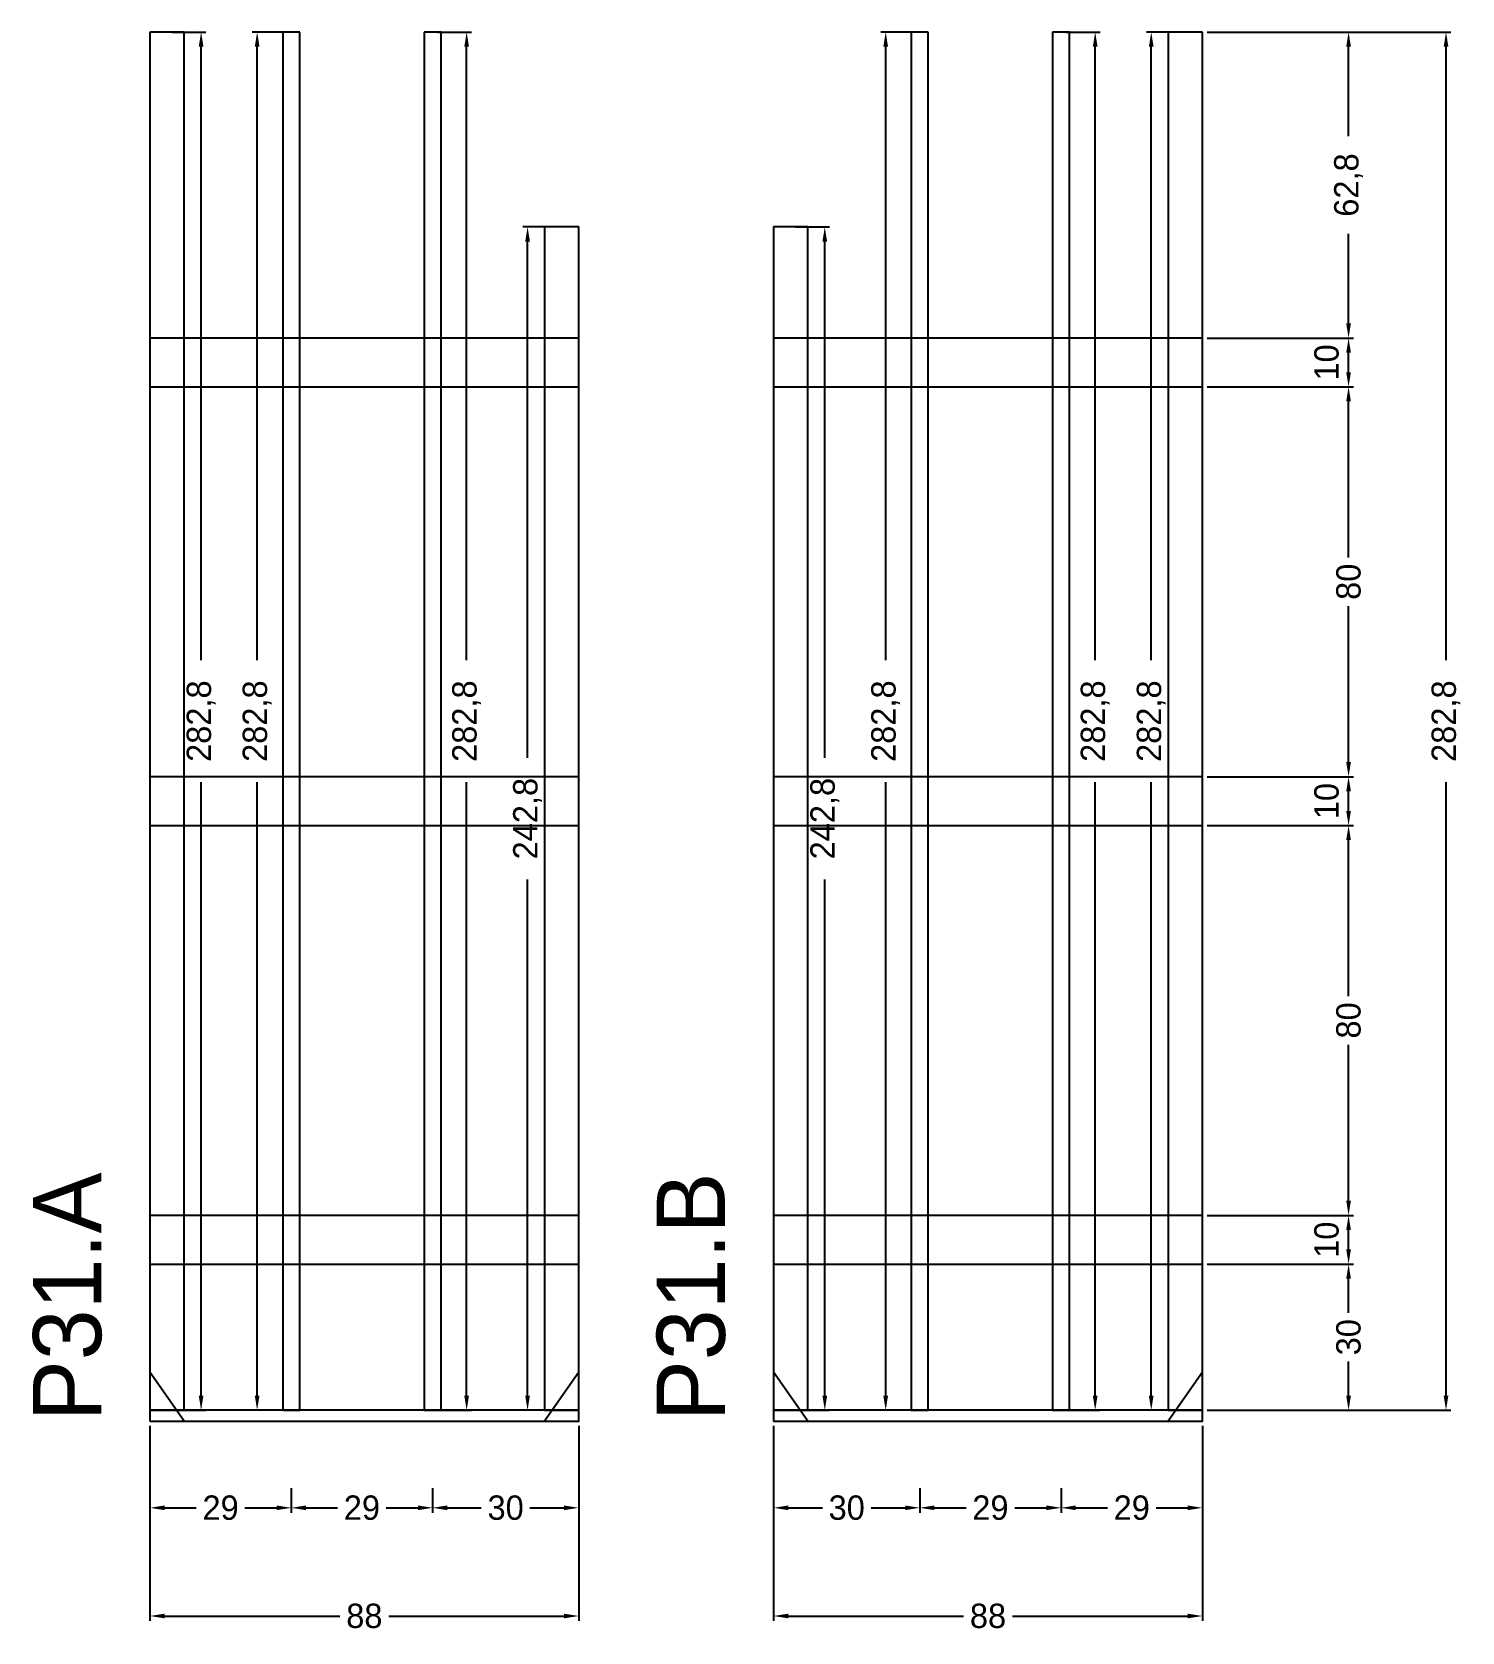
# Model space of a CAD drawing. Header units: centimetres. Extents: x -24 to 269, y -43 to 285.
import ezdxf

# ---------------------------------------------------------------- set-up
doc = ezdxf.new("R2010")
doc.units = ezdxf.units.CM
for name, color, linetype in [('COTA', 241, 'Continuous'), ('NOMENCLATURA', 7, 'Continuous'), ('SARR_2.2x10', 60, 'Continuous'), ('SARR_2.2x7', 40, 'Continuous'), ('SARR_3.5x7', 81, 'Continuous')]:
    doc.layers.add(name, color=color, linetype=linetype)
doc.dimstyles.new('PAINEL-NOVA', dxfattribs={"dimtxt": 5, "dimasz": 3, "dimexe": 1, "dimexo": 1, "dimgap": 1, "dimtad": 1, "dimcen": 2.5, "dimazin": 3, "dimtfac": 1, "dimtmove": 0, "dimatfit": 3})

# ---------------------------------------------------------------- blocks, each defined once
blk = doc.blocks.new('_CLOSEDFILLED')
at = {"color": 0, "linetype": 'BYBLOCK'}
blk.add_solid([(-1, 0.16), (0, 0), (-1, -0.16)], dxfattribs=at)
blk = doc.blocks.new('*D1')
for p, q in [((4.5, 285), (11.5, 285)), ((10.5, 156.1), (10.5, 282)), ((10.5, 5.2), (10.5, 131.1)), ((4.5, 2.2), (11.5, 2.2))]:
    blk.add_line(p, q)
at = {"layer": 'Defpoints'}
for p in [(3.5, 285), (3.5, 2.2), (10.5, 2.2)]:
    blk.add_point(p, dxfattribs=at)
at = {"layer": 'COTA', "xscale": 3, "yscale": 3}
for p, rotation in [((10.5, 285), 90), ((10.5, 2.2), 270)]:
    blk.add_blockref('_CLOSEDFILLED', p, dxfattribs=dict(at, rotation=rotation))
at = {"layer": 'COTA', "insert": (10.5, 143.6), "char_height": 5, "attachment_point": 5, "rotation": 90}
blk.add_mtext('282,8', dxfattribs=at)
blk = doc.blocks.new('*D2')
for p, q in [((28, 285), (21, 285)), ((22, 156.1), (22, 282)), ((22, 5.2), (22, 131.1)), ((28, 2.2), (21, 2.2))]:
    blk.add_line(p, q)
at = {"layer": 'Defpoints'}
for p in [(29, 285), (22, 2.2), (29, 2.2)]:
    blk.add_point(p, dxfattribs=at)
at = {"layer": 'COTA', "xscale": 3, "yscale": 3}
for p, rotation in [((22, 285), 90), ((22, 2.2), 270)]:
    blk.add_blockref('_CLOSEDFILLED', p, dxfattribs=dict(at, rotation=rotation))
at = {"layer": 'COTA', "insert": (22, 143.6), "char_height": 5, "attachment_point": 5, "rotation": 90}
blk.add_mtext('282,8', dxfattribs=at)
blk = doc.blocks.new('*D3')
for p, q in [((59, 285), (66, 285)), ((65, 156.1), (65, 282)), ((65, 5.2), (65, 131.1)), ((59, 2.2), (66, 2.2))]:
    blk.add_line(p, q)
at = {"layer": 'Defpoints'}
for p in [(58, 285), (58, 2.2), (65, 2.2)]:
    blk.add_point(p, dxfattribs=at)
at = {"layer": 'COTA', "xscale": 3, "yscale": 3}
for p, rotation in [((65, 285), 90), ((65, 2.2), 270)]:
    blk.add_blockref('_CLOSEDFILLED', p, dxfattribs=dict(at, rotation=rotation))
at = {"layer": 'COTA', "insert": (65, 143.6), "char_height": 5, "attachment_point": 5, "rotation": 90}
blk.add_mtext('282,8', dxfattribs=at)
blk = doc.blocks.new('*D4')
for p, q in [((83.5, 245), (76.5, 245)), ((77.5, 136.1), (77.5, 242)), ((77.5, 5.2), (77.5, 111.1)), ((83.5, 2.2), (76.5, 2.2))]:
    blk.add_line(p, q)
at = {"layer": 'Defpoints'}
for p in [(84.5, 245), (77.5, 2.2), (84.5, 2.2)]:
    blk.add_point(p, dxfattribs=at)
at = {"layer": 'COTA', "xscale": 3, "yscale": 3}
for p, rotation in [((77.5, 245), 90), ((77.5, 2.2), 270)]:
    blk.add_blockref('_CLOSEDFILLED', p, dxfattribs=dict(at, rotation=rotation))
at = {"layer": 'COTA', "insert": (77.5, 123.6), "char_height": 5, "attachment_point": 5, "rotation": 90}
blk.add_mtext('242,8', dxfattribs=at)
blk = doc.blocks.new('*D5')
for p, q in [((0, -13.8), (0, -18.8)), ((29, -13.8), (29, -18.8)), ((3, -17.8), (9.5, -17.8)), ((19.5, -17.8), (26, -17.8))]:
    blk.add_line(p, q)
at = {"layer": 'Defpoints'}
for p in [(0, -12.8), (29, -12.8), (0, -17.8)]:
    blk.add_point(p, dxfattribs=at)
at = {"layer": 'COTA', "xscale": 3, "yscale": 3, "rotation": 180}
blk.add_blockref('_CLOSEDFILLED', (0, -17.8), dxfattribs=at)
at = {"layer": 'COTA', "xscale": 3, "yscale": 3}
blk.add_blockref('_CLOSEDFILLED', (29, -17.8), dxfattribs=at)
at = {"layer": 'COTA', "insert": (14.5, -17.8), "char_height": 5, "attachment_point": 5}
blk.add_mtext('29', dxfattribs=at)
blk = doc.blocks.new('*D6')
for p, q in [((29, -13.8), (29, -18.8)), ((58, -13.8), (58, -18.8)), ((32, -17.8), (38.5, -17.8)), ((48.5, -17.8), (55, -17.8))]:
    blk.add_line(p, q)
at = {"layer": 'Defpoints'}
for p in [(29, -12.8), (58, -12.8), (29, -17.8)]:
    blk.add_point(p, dxfattribs=at)
at = {"layer": 'COTA', "xscale": 3, "yscale": 3, "rotation": 180}
blk.add_blockref('_CLOSEDFILLED', (29, -17.8), dxfattribs=at)
at = {"layer": 'COTA', "xscale": 3, "yscale": 3}
blk.add_blockref('_CLOSEDFILLED', (58, -17.8), dxfattribs=at)
at = {"layer": 'COTA', "insert": (43.5, -17.8), "char_height": 5, "attachment_point": 5}
blk.add_mtext('29', dxfattribs=at)
blk = doc.blocks.new('*D7')
for p, q in [((58, -13.8), (58, -18.8)), ((88, -13.8), (88, -18.8)), ((61, -17.8), (68, -17.8)), ((78, -17.8), (85, -17.8))]:
    blk.add_line(p, q)
at = {"layer": 'Defpoints'}
for p in [(58, -12.8), (88, -12.8), (58, -17.8)]:
    blk.add_point(p, dxfattribs=at)
at = {"layer": 'COTA', "xscale": 3, "yscale": 3, "rotation": 180}
blk.add_blockref('_CLOSEDFILLED', (58, -17.8), dxfattribs=at)
at = {"layer": 'COTA', "xscale": 3, "yscale": 3}
blk.add_blockref('_CLOSEDFILLED', (88, -17.8), dxfattribs=at)
at = {"layer": 'COTA', "insert": (73, -17.8), "char_height": 5, "attachment_point": 5}
blk.add_mtext('30', dxfattribs=at)
blk = doc.blocks.new('*D8')
for p, q in [((0, -1), (0, -41)), ((88, -1), (88, -41)), ((3, -40), (39, -40)), ((49, -40), (85, -40))]:
    blk.add_line(p, q)
at = {"layer": 'Defpoints'}
for p in [(0, 0), (88, 0), (0, -40)]:
    blk.add_point(p, dxfattribs=at)
at = {"layer": 'COTA', "xscale": 3, "yscale": 3, "rotation": 180}
blk.add_blockref('_CLOSEDFILLED', (0, -40), dxfattribs=at)
at = {"layer": 'COTA', "xscale": 3, "yscale": 3}
blk.add_blockref('_CLOSEDFILLED', (88, -40), dxfattribs=at)
at = {"layer": 'COTA', "insert": (44, -40), "char_height": 5, "attachment_point": 5}
blk.add_mtext('88', dxfattribs=at)
blk = doc.blocks.new('GRA-E')
at = {"layer": 'SARR_2.2x7'}
blk.add_lwpolyline([(0, 0), (7, 0), (0, 10)], close=True, dxfattribs=at)
blk = doc.blocks.new('GRA-D')
at = {"layer": 'SARR_2.2x7'}
blk.add_lwpolyline([(0, 0), (7, 0), (7, 10)], close=True, dxfattribs=at)
blk = doc.blocks.new('*D9')
for p, q in [((132.5, 245), (139.5, 245)), ((138.5, 136.1), (138.5, 242)), ((138.5, 5.2), (138.5, 111.1)), ((132.5, 2.2), (139.5, 2.2))]:
    blk.add_line(p, q)
at = {"layer": 'Defpoints'}
for p in [(131.5, 245), (131.5, 2.2), (138.5, 2.2)]:
    blk.add_point(p, dxfattribs=at)
at = {"layer": 'COTA', "xscale": 3, "yscale": 3}
for p, rotation in [((138.5, 245), 90), ((138.5, 2.2), 270)]:
    blk.add_blockref('_CLOSEDFILLED', p, dxfattribs=dict(at, rotation=rotation))
at = {"layer": 'COTA', "insert": (138.5, 123.6), "char_height": 5, "attachment_point": 5, "rotation": 90}
blk.add_mtext('242,8', dxfattribs=at)
blk = doc.blocks.new('*D10')
for p, q in [((157, 285), (150, 285)), ((151, 156.1), (151, 282)), ((151, 5.2), (151, 131.1)), ((157, 2.2), (150, 2.2))]:
    blk.add_line(p, q)
at = {"layer": 'Defpoints'}
for p in [(158, 285), (151, 2.2), (158, 2.2)]:
    blk.add_point(p, dxfattribs=at)
at = {"layer": 'COTA', "xscale": 3, "yscale": 3}
for p, rotation in [((151, 285), 90), ((151, 2.2), 270)]:
    blk.add_blockref('_CLOSEDFILLED', p, dxfattribs=dict(at, rotation=rotation))
at = {"layer": 'COTA', "insert": (151, 143.6), "char_height": 5, "attachment_point": 5, "rotation": 90}
blk.add_mtext('282,8', dxfattribs=at)
blk = doc.blocks.new('*D11')
for p, q in [((188, 285), (195, 285)), ((194, 156.1), (194, 282)), ((194, 5.2), (194, 131.1)), ((188, 2.2), (195, 2.2))]:
    blk.add_line(p, q)
at = {"layer": 'Defpoints'}
for p in [(187, 285), (187, 2.2), (194, 2.2)]:
    blk.add_point(p, dxfattribs=at)
at = {"layer": 'COTA', "xscale": 3, "yscale": 3}
for p, rotation in [((194, 285), 90), ((194, 2.2), 270)]:
    blk.add_blockref('_CLOSEDFILLED', p, dxfattribs=dict(at, rotation=rotation))
at = {"layer": 'COTA', "insert": (194, 143.6), "char_height": 5, "attachment_point": 5, "rotation": 90}
blk.add_mtext('282,8', dxfattribs=at)
blk = doc.blocks.new('*D12')
for p, q in [((211.5, 285), (204.5, 285)), ((205.5, 156.1), (205.5, 282)), ((205.5, 5.2), (205.5, 131.1)), ((211.5, 2.2), (204.5, 2.2))]:
    blk.add_line(p, q)
at = {"layer": 'Defpoints'}
for p in [(212.5, 285), (205.5, 2.2), (212.5, 2.2)]:
    blk.add_point(p, dxfattribs=at)
at = {"layer": 'COTA', "xscale": 3, "yscale": 3}
for p, rotation in [((205.5, 285), 90), ((205.5, 2.2), 270)]:
    blk.add_blockref('_CLOSEDFILLED', p, dxfattribs=dict(at, rotation=rotation))
at = {"layer": 'COTA', "insert": (205.5, 143.6), "char_height": 5, "attachment_point": 5, "rotation": 90}
blk.add_mtext('282,8', dxfattribs=at)
blk = doc.blocks.new('*D13')
for p, q in [((128, -13.8), (128, -18.8)), ((158, -13.8), (158, -18.8)), ((131, -17.8), (138, -17.8)), ((148, -17.8), (155, -17.8))]:
    blk.add_line(p, q)
at = {"layer": 'Defpoints'}
for p in [(128, -12.8), (158, -12.8), (128, -17.8)]:
    blk.add_point(p, dxfattribs=at)
at = {"layer": 'COTA', "xscale": 3, "yscale": 3, "rotation": 180}
blk.add_blockref('_CLOSEDFILLED', (128, -17.8), dxfattribs=at)
at = {"layer": 'COTA', "xscale": 3, "yscale": 3}
blk.add_blockref('_CLOSEDFILLED', (158, -17.8), dxfattribs=at)
at = {"layer": 'COTA', "insert": (143, -17.8), "char_height": 5, "attachment_point": 5}
blk.add_mtext('30', dxfattribs=at)
blk = doc.blocks.new('*D14')
for p, q in [((158, -13.8), (158, -18.8)), ((187, -13.8), (187, -18.8)), ((161, -17.8), (167.5, -17.8)), ((177.5, -17.8), (184, -17.8))]:
    blk.add_line(p, q)
at = {"layer": 'Defpoints'}
for p in [(158, -12.8), (187, -12.8), (158, -17.8)]:
    blk.add_point(p, dxfattribs=at)
at = {"layer": 'COTA', "xscale": 3, "yscale": 3, "rotation": 180}
blk.add_blockref('_CLOSEDFILLED', (158, -17.8), dxfattribs=at)
at = {"layer": 'COTA', "xscale": 3, "yscale": 3}
blk.add_blockref('_CLOSEDFILLED', (187, -17.8), dxfattribs=at)
at = {"layer": 'COTA', "insert": (172.5, -17.8), "char_height": 5, "attachment_point": 5}
blk.add_mtext('29', dxfattribs=at)
blk = doc.blocks.new('*D15')
for p, q in [((187, -13.8), (187, -18.8)), ((216, -13.8), (216, -18.8)), ((190, -17.8), (196.5, -17.8)), ((206.5, -17.8), (213, -17.8))]:
    blk.add_line(p, q)
at = {"layer": 'Defpoints'}
for p in [(187, -12.8), (216, -12.8), (187, -17.8)]:
    blk.add_point(p, dxfattribs=at)
at = {"layer": 'COTA', "xscale": 3, "yscale": 3, "rotation": 180}
blk.add_blockref('_CLOSEDFILLED', (187, -17.8), dxfattribs=at)
at = {"layer": 'COTA', "xscale": 3, "yscale": 3}
blk.add_blockref('_CLOSEDFILLED', (216, -17.8), dxfattribs=at)
at = {"layer": 'COTA', "insert": (201.5, -17.8), "char_height": 5, "attachment_point": 5}
blk.add_mtext('29', dxfattribs=at)
blk = doc.blocks.new('*D16')
for p, q in [((128, -1), (128, -41)), ((216, -1), (216, -41)), ((131, -40), (167, -40)), ((177, -40), (213, -40))]:
    blk.add_line(p, q)
at = {"layer": 'Defpoints'}
for p in [(128, 0), (216, 0), (128, -40)]:
    blk.add_point(p, dxfattribs=at)
at = {"layer": 'COTA', "xscale": 3, "yscale": 3, "rotation": 180}
blk.add_blockref('_CLOSEDFILLED', (128, -40), dxfattribs=at)
at = {"layer": 'COTA', "xscale": 3, "yscale": 3}
blk.add_blockref('_CLOSEDFILLED', (216, -40), dxfattribs=at)
at = {"layer": 'COTA', "insert": (172, -40), "char_height": 5, "attachment_point": 5}
blk.add_mtext('88', dxfattribs=at)
blk = doc.blocks.new('*D17')
for p, q in [((217, 285), (267, 285)), ((266, 156.1), (266, 282)), ((266, 5.2), (266, 131.1)), ((217, 2.2), (267, 2.2))]:
    blk.add_line(p, q)
at = {"layer": 'Defpoints'}
for p in [(216, 285), (216, 2.2), (266, 2.2)]:
    blk.add_point(p, dxfattribs=at)
at = {"layer": 'COTA', "xscale": 3, "yscale": 3}
for p, rotation in [((266, 285), 90), ((266, 2.2), 270)]:
    blk.add_blockref('_CLOSEDFILLED', p, dxfattribs=dict(at, rotation=rotation))
at = {"layer": 'COTA', "insert": (266, 143.6), "char_height": 5, "attachment_point": 5, "rotation": 90}
blk.add_mtext('282,8', dxfattribs=at)
blk = doc.blocks.new('*D18')
for p, q in [((217, 32.2), (247, 32.2)), ((246, 22.2), (246, 29.2)), ((246, 5.2), (246, 12.2)), ((217, 2.2), (247, 2.2))]:
    blk.add_line(p, q)
at = {"layer": 'Defpoints'}
for p in [(216, 32.2), (216, 2.2), (246, 2.2)]:
    blk.add_point(p, dxfattribs=at)
at = {"layer": 'COTA', "xscale": 3, "yscale": 3}
for p, rotation in [((246, 32.2), 90), ((246, 2.2), 270)]:
    blk.add_blockref('_CLOSEDFILLED', p, dxfattribs=dict(at, rotation=rotation))
at = {"layer": 'COTA', "insert": (246, 17.2), "char_height": 5, "attachment_point": 5, "rotation": 90}
blk.add_mtext('30', dxfattribs=at)
blk = doc.blocks.new('*D19')
for p, q in [((217, 42.2), (247, 42.2)), ((246, 35.2), (246, 39.2)), ((217, 32.2), (247, 32.2))]:
    blk.add_line(p, q)
at = {"layer": 'Defpoints'}
for p in [(216, 42.2), (216, 32.2), (246, 32.2)]:
    blk.add_point(p, dxfattribs=at)
at = {"layer": 'COTA', "xscale": 3, "yscale": 3}
for p, rotation in [((246, 42.2), 90), ((246, 32.2), 270)]:
    blk.add_blockref('_CLOSEDFILLED', p, dxfattribs=dict(at, rotation=rotation))
at = {"layer": 'COTA', "insert": (241.5, 37.2), "char_height": 5, "attachment_point": 5, "rotation": 90}
blk.add_mtext('10', dxfattribs=at)
blk = doc.blocks.new('*D20')
for p, q in [((217, 122.2), (247, 122.2)), ((246, 87.2), (246, 119.2)), ((246, 45.2), (246, 77.2)), ((217, 42.2), (247, 42.2))]:
    blk.add_line(p, q)
at = {"layer": 'Defpoints'}
for p in [(216, 122.2), (216, 42.2), (246, 42.2)]:
    blk.add_point(p, dxfattribs=at)
at = {"layer": 'COTA', "xscale": 3, "yscale": 3}
for p, rotation in [((246, 122.2), 90), ((246, 42.2), 270)]:
    blk.add_blockref('_CLOSEDFILLED', p, dxfattribs=dict(at, rotation=rotation))
at = {"layer": 'COTA', "insert": (246, 82.2), "char_height": 5, "attachment_point": 5, "rotation": 90}
blk.add_mtext('80', dxfattribs=at)
blk = doc.blocks.new('*D22')
for p, q in [((217, 212.2), (247, 212.2)), ((246, 177.2), (246, 209.2)), ((246, 135.2), (246, 167.2)), ((217, 132.2), (247, 132.2))]:
    blk.add_line(p, q)
at = {"layer": 'Defpoints'}
for p in [(216, 212.2), (216, 132.2), (246, 132.2)]:
    blk.add_point(p, dxfattribs=at)
at = {"layer": 'COTA', "xscale": 3, "yscale": 3}
for p, rotation in [((246, 212.2), 90), ((246, 132.2), 270)]:
    blk.add_blockref('_CLOSEDFILLED', p, dxfattribs=dict(at, rotation=rotation))
at = {"layer": 'COTA', "insert": (246, 172.2), "char_height": 5, "attachment_point": 5, "rotation": 90}
blk.add_mtext('80', dxfattribs=at)
blk = doc.blocks.new('*D23')
for p, q in [((217, 222.2), (247, 222.2)), ((246, 215.2), (246, 219.2)), ((217, 212.2), (247, 212.2))]:
    blk.add_line(p, q)
at = {"layer": 'Defpoints'}
for p in [(216, 222.2), (216, 212.2), (246, 212.2)]:
    blk.add_point(p, dxfattribs=at)
at = {"layer": 'COTA', "xscale": 3, "yscale": 3}
for p, rotation in [((246, 222.2), 90), ((246, 212.2), 270)]:
    blk.add_blockref('_CLOSEDFILLED', p, dxfattribs=dict(at, rotation=rotation))
at = {"layer": 'COTA', "insert": (241.5, 217.2), "char_height": 5, "attachment_point": 5, "rotation": 90}
blk.add_mtext('10', dxfattribs=at)
blk = doc.blocks.new('*D24')
for p, q in [((217, 285), (247, 285)), ((246, 263.6), (246, 282)), ((246, 225.2), (246, 243.6)), ((217, 222.2), (247, 222.2))]:
    blk.add_line(p, q)
at = {"layer": 'Defpoints'}
for p in [(216, 285), (216, 222.2), (246, 222.2)]:
    blk.add_point(p, dxfattribs=at)
at = {"layer": 'COTA', "xscale": 3, "yscale": 3}
for p, rotation in [((246, 285), 90), ((246, 222.2), 270)]:
    blk.add_blockref('_CLOSEDFILLED', p, dxfattribs=dict(at, rotation=rotation))
at = {"layer": 'COTA', "insert": (246, 253.6), "char_height": 5, "attachment_point": 5, "rotation": 90}
blk.add_mtext('62,8', dxfattribs=at)

msp = doc.modelspace()

# ---------------------------------------------------------------- linework, layer by layer
at = {"layer": 'SARR_2.2x10'}
for p, q in [((88, 222.2), (0, 222.2)), ((0, 222.2), (0, 212.2)), ((88, 212.2), (88, 222.2)), ((216, 222.2), (128, 222.2)), ((128, 222.2), (128, 212.2)), ((216, 212.2), (216, 222.2)), ((0, 212.2), (88, 212.2)), ((128, 212.2), (216, 212.2)), ((88, 132.2), (0, 132.2)), ((0, 132.2), (0, 122.2)), ((88, 122.2), (88, 132.2)), ((216, 132.2), (128, 132.2)), ((128, 132.2), (128, 122.2)), ((216, 122.2), (216, 132.2)), ((0, 122.2), (88, 122.2)), ((128, 122.2), (216, 122.2)), ((88, 42.2), (0, 42.2)), ((0, 42.2), (0, 32.2)), ((88, 32.2), (88, 42.2)), ((216, 42.2), (128, 42.2)), ((128, 42.2), (128, 32.2)), ((216, 32.2), (216, 42.2)), ((0, 32.2), (88, 32.2)), ((128, 32.2), (216, 32.2))]:
    msp.add_line(p, q, dxfattribs=at)
at = {"layer": 'SARR_2.2x7'}
for p, q in [((7, 285), (0, 285)), ((0, 285), (0, 2.2)), ((7, 2.2), (7, 285)), ((216, 285), (209, 285)), ((209, 285), (209, 2.2)), ((216, 2.2), (216, 285)), ((88, 245), (81, 245)), ((81, 245), (81, 2.2)), ((88, 2.2), (88, 245)), ((135, 245), (128, 245)), ((128, 245), (128, 2.2)), ((135, 2.2), (135, 245)), ((88, 2.2), (0, 2.2)), ((0, 2.2), (0, 0)), ((0, 2.2), (7, 2.2)), ((0, 0), (88, 0)), ((81, 2.2), (88, 2.2)), ((88, 0), (88, 2.2)), ((216, 2.2), (128, 2.2)), ((128, 2.2), (128, 0)), ((128, 2.2), (135, 2.2)), ((128, 0), (216, 0)), ((209, 2.2), (216, 2.2)), ((216, 0), (216, 2.2))]:
    msp.add_line(p, q, dxfattribs=at)
at = {"layer": 'SARR_3.5x7'}
for p, q in [((30.75, 285), (27.25, 285)), ((27.25, 285), (27.25, 2.2)), ((30.75, 2.2), (30.75, 285)), ((59.75, 285), (56.25, 285)), ((56.25, 285), (56.25, 2.2)), ((59.75, 2.2), (59.75, 285)), ((159.75, 285), (156.25, 285)), ((156.25, 285), (156.25, 2.2)), ((159.75, 2.2), (159.75, 285)), ((188.75, 285), (185.25, 285)), ((185.25, 285), (185.25, 2.2)), ((188.75, 2.2), (188.75, 285)), ((27.25, 2.2), (30.75, 2.2)), ((56.25, 2.2), (59.75, 2.2)), ((156.25, 2.2), (159.75, 2.2)), ((185.25, 2.2), (188.75, 2.2))]:
    msp.add_line(p, q, dxfattribs=at)

# ---------------------------------------------------------------- block references
at = {"layer": 'SARR_2.2x7'}
for name, p in [('GRA-E', (0, 0)), ('GRA-D', (81, 0)), ('GRA-E', (128, 0)), ('GRA-D', (209, 0))]:
    msp.add_blockref(name, p, dxfattribs=at)

# ---------------------------------------------------------------- texts
at = {"layer": 'NOMENCLATURA'}
for s, p in [('P31.A', (-10, 0)), ('P31.B', (118, 0))]:
    msp.add_text(s, height=14, rotation=90, dxfattribs=at).set_placement(p)

# ---------------------------------------------------------------- dimensions: what is measured, and where the dimension line sits
at = {"layer": 'COTA'}
for base, p1, p2, picture, middle in [((10.5, 2.2), (3.5, 2.2), (3.5, 285), '*D1', (10.5, 143.6)), ((22, 2.2), (29, 2.2), (29, 285), '*D2', (22, 143.6)), ((65, 2.2), (58, 2.2), (58, 285), '*D3', (65, 143.6)), ((151, 2.2), (158, 2.2), (158, 285), '*D10', (151, 143.6)), ((194, 2.2), (187, 2.2), (187, 285), '*D11', (194, 143.6)), ((205.5, 2.2), (212.5, 2.2), (212.5, 285), '*D12', (205.5, 143.6)), ((266, 2.2), (216, 2.2), (216, 285), '*D17', (266, 143.6)), ((246, 222.2), (216, 222.2), (216, 285), '*D24', (246, 253.6)), ((77.5, 2.2), (84.5, 2.2), (84.5, 245), '*D4', (77.5, 123.6)), ((138.5, 2.2), (131.5, 2.2), (131.5, 245), '*D9', (138.5, 123.6)), ((246, 212.2), (216, 212.2), (216, 222.2), '*D23', (241.5, 217.2)), ((246, 132.2), (216, 132.2), (216, 212.2), '*D22', (246, 172.2)), ((246, 42.2), (216, 42.2), (216, 122.2), '*D20', (246, 82.2)), ((246, 32.2), (216, 32.2), (216, 42.2), '*D19', (241.5, 37.2)), ((246, 2.2), (216, 2.2), (216, 32.2), '*D18', (246, 17.2))]:
    dim = msp.add_linear_dim(base=base, p1=p1, p2=p2, angle=90, dimstyle='PAINEL-NOVA', dxfattribs=at)
    dim.commit()
    dim.dimension.update_dxf_attribs({"geometry": picture, "text_midpoint": middle})
msp.add_linear_dim(base=(246, 122.2), p1=(216, 122.2), p2=(216, 132.2), angle=90, dimstyle='PAINEL-NOVA', dxfattribs=at).render()
for base, p1, p2, picture, middle in [((0, -40), (0, 0), (88, 0), '*D8', (44, -40)), ((128, -40), (128, 0), (216, 0), '*D16', (172, -40)), ((0, -17.8), (0, -12.8), (29, -12.8), '*D5', (14.5, -17.8)), ((29, -17.8), (29, -12.8), (58, -12.8), '*D6', (43.5, -17.8)), ((58, -17.8), (58, -12.8), (88, -12.8), '*D7', (73, -17.8)), ((128, -17.8), (128, -12.8), (158, -12.8), '*D13', (143, -17.8)), ((158, -17.8), (158, -12.8), (187, -12.8), '*D14', (172.5, -17.8)), ((187, -17.8), (187, -12.8), (216, -12.8), '*D15', (201.5, -17.8))]:
    dim = msp.add_linear_dim(base=base, p1=p1, p2=p2, dimstyle='PAINEL-NOVA', dxfattribs=at)
    dim.commit()
    dim.dimension.update_dxf_attribs({"geometry": picture, "text_midpoint": middle})

doc.saveas('drawing.dxf')
